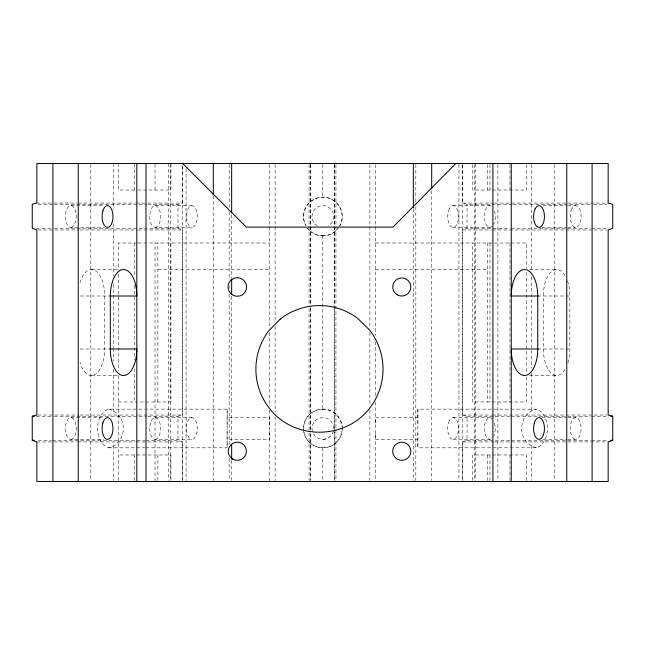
<?xml version="1.0" encoding="UTF-8"?>
<svg xmlns="http://www.w3.org/2000/svg" width="645" height="645" viewBox="0 0 645 645"><rect width="100%" height="100%" fill="white"/><g stroke="black" fill="none" stroke-linecap="round" stroke-linejoin="round"><path stroke-width="0.48" stroke-dasharray="3.23 2.42" d="M118.317 480.493L118.317 374.818M118.317 163.532L118.317 190.025L137.167 190.025M134.208 480.493L134.208 454.975M134.208 190.025L134.208 163.532M155.026 481.468L155.026 243.012M155.026 190.025L155.026 163.532M157.864 480.493L157.864 454.975M157.864 401.988L157.864 243.012M170.925 480.493L170.925 454.975L118.317 454.975M170.925 243.012L170.925 401.988L138.086 401.988M170.925 163.532L170.925 190.025L138.086 190.025M182.559 481.468L182.559 441.93L177.972 440.285L177.972 416.267L182.559 415.033L182.559 229.967L177.972 228.33L147.826 228.33M177.972 228.33L177.972 204.304L182.559 203.07L182.559 163.532M145.722 447.824L227.121 447.824L227.121 431.295M227.121 425.668L227.121 409.14L145.722 409.14M269.513 431.295L269.513 439.342L227.121 439.342M269.513 425.668L269.513 417.613L227.121 417.613M375.487 433.916L375.487 439.342L417.879 439.342M375.487 423.047L375.487 417.613L417.879 417.613M417.879 423.475L417.879 409.14L536.455 409.14C550.999 414.171 550.999 442.793 536.455 447.824L417.879 447.824L417.879 433.488M512.251 204.304L467.028 204.304L462.441 203.07L462.441 163.532M462.441 480.485L462.441 441.93L467.028 440.285L467.028 416.267L462.441 415.033L462.441 229.967L467.028 228.33L510.243 228.33M467.028 228.33L467.028 204.304M108.545 409.14C128.258 413.937 128.258 443.026 108.545 447.824C94.001 442.793 94.001 414.171 108.545 409.14L144.722 409.14M536.455 447.824C516.742 443.026 516.742 413.937 536.455 409.14M322.871 409.14L317.864 409.801A19.342 19.269 90 0 0 317.856 447.178L322.871 447.824A19.366 19.294 -90 0 0 342.229 428.482A19.366 19.294 -90 0 0 322.871 409.115M322.871 439.342L325.677 438.979M36.838 203.07L77.037 203.07M78.045 203.07L135.329 203.07M136.337 203.07L182.559 203.07M462.441 203.07L493.594 203.07M494.594 203.07L566.955 203.07M567.963 203.07L608.162 203.07M38.281 204.304L53.358 204.304M54.357 204.304L146.818 204.304M147.826 204.304L177.972 204.304M513.259 204.304L592.65 204.304M593.658 204.304L606.719 204.304M70.821 205.658L103.563 205.658M155.171 205.658L191.888 205.658M453.113 205.658L489.829 205.658M542.977 205.658L566.786 205.658M567.777 205.658L575.719 205.658M70.821 227.379A10.86 5.434 90 0 0 75.521 211.084A10.86 5.434 90 0 0 66.112 211.084A10.86 5.434 90 0 0 70.821 227.379L104.555 227.379M155.171 227.387A10.868 5.434 90 0 0 159.879 211.084A10.868 5.434 90 0 0 150.462 211.084A10.868 5.434 90 0 0 155.171 227.387L191.888 227.387A10.868 5.434 90 0 0 196.596 211.084A10.868 5.434 90 0 0 187.187 211.084A10.868 5.434 90 0 0 191.888 227.387M453.113 227.387L489.829 227.387M541.977 227.379L566.786 227.379M567.777 227.379L575.719 227.379M36.273 228.33L53.358 228.33M54.357 228.33L146.818 228.33M511.243 228.33L590.643 228.33M591.642 228.33L608.727 228.33M37.845 229.967L79.045 229.967M80.053 229.967L137.337 229.967M138.344 229.967L182.559 229.967M462.441 229.967L491.579 229.967M492.587 229.967L564.947 229.967M565.955 229.967L607.155 229.967M137.167 243.012L118.317 243.012L118.317 270.182M138.086 243.012L269.513 243.012M375.487 243.012L526.683 243.012L526.683 268.167M91.445 269.513L118.551 269.513M157.864 269.513L269.513 269.513M375.487 269.513L487.338 269.513M529.513 269.513L556.619 269.513M80.206 296.007L109.319 296.007M537.737 296.007L564.843 296.007M565.85 296.007L569.866 296.007L569.866 348.993A26.493 13.247 90 0 1 567.471 364.191M80.206 348.993L109.319 348.993M537.737 348.993L564.843 348.993M565.85 348.993L569.866 348.993M91.445 375.487L118.551 375.487M529.513 375.487L556.619 375.487M118.317 401.988L137.167 401.988M37.845 415.033L79.045 415.033M80.053 415.033L137.337 415.033M138.344 415.033L182.559 415.033M462.441 415.033L491.579 415.033M492.587 415.033L564.947 415.033M565.955 415.033L607.155 415.033M36.273 416.267L53.358 416.267M54.357 416.267L146.818 416.267M147.826 416.267L177.972 416.267M467.028 416.267L510.243 416.267M511.243 416.267L590.643 416.267M591.642 416.267L608.727 416.267M70.821 417.621L104.555 417.621M155.171 417.621L191.888 417.621M453.113 417.621L489.829 417.621M541.977 417.621L566.786 417.621M567.777 417.621L575.719 417.621M70.821 439.342A10.86 5.434 90 0 0 75.521 423.047A10.86 5.434 90 0 0 66.112 423.047A10.86 5.434 90 0 0 70.821 439.342L103.563 439.342M155.171 439.342A10.86 5.434 90 0 0 159.871 423.047A10.86 5.434 90 0 0 150.47 423.047A10.86 5.434 90 0 0 155.171 439.342L191.888 439.342A10.86 5.434 90 0 0 196.596 423.047A10.86 5.434 90 0 0 187.187 423.047A10.86 5.434 90 0 0 191.888 439.342M453.113 439.342L489.829 439.342M542.977 439.342L566.786 439.342M567.777 439.342L575.719 439.342A10.86 5.434 90 0 0 580.419 423.047A10.86 5.434 90 0 0 571.01 423.047A10.86 5.434 90 0 0 575.719 439.342M38.281 440.285L51.342 440.285M52.35 440.285L144.811 440.285M145.81 440.285L177.972 440.285M467.028 440.285L510.243 440.285M511.243 440.285L590.643 440.285M591.642 440.285L606.719 440.285M36.838 441.93L77.037 441.93M78.045 441.93L135.329 441.93M136.337 441.93L182.559 441.93M462.441 441.93L493.594 441.93M494.594 441.93L566.955 441.93M567.963 441.93L608.162 441.93M108.545 447.824L144.722 447.824M322.871 235.86L317.864 235.199A19.342 19.269 90 0 1 307.504 228.306A19.342 19.342 0 0 0 338.214 228.298A19.366 19.294 -90 0 1 322.871 235.885M554.216 164.531L554.216 480.469M531.528 164.531L531.528 271.94M531.528 276.963L531.528 349.235M531.528 350.235L531.528 368.303M531.528 373.326L531.528 411.47M531.528 445.493L531.528 480.469M526.683 164.507L526.683 190.025L472.664 190.025L472.664 164.507M526.683 272.19L526.683 372.81M526.683 376.833L526.683 401.988L472.664 401.988L472.664 243.012M526.683 480.493L526.683 454.975L472.664 454.975L472.664 480.493M509.977 164.507L509.977 190.025M509.977 243.012L509.977 401.988M509.977 454.975L509.977 480.493M497.892 164.531L497.892 480.469M489.974 164.507L489.974 190.025M489.974 243.012L489.974 401.988M489.974 454.975L489.974 480.493M487.338 164.507L487.338 190.025M487.338 243.012L487.338 401.988M487.338 454.975L487.338 480.493M475.244 163.532L475.244 480.469M474.535 164.531L474.535 481.468M462.296 164.531L462.296 480.469M458.934 164.531L458.934 480.469M431.699 190.694L431.699 480.469M417.879 409.14L417.879 447.824M415.823 164.531L415.823 202.772M415.823 206.795L415.823 480.469M413.348 208.803L413.348 480.469M375.487 164.531L375.487 335.577M375.487 341.616L375.487 396.957M375.487 401.988L375.487 481.468M369.883 164.531L369.883 328.539M369.883 332.562L369.883 406.011M369.883 410.035L369.883 480.469M335.948 164.531L335.948 481.468M334.715 164.531L334.715 480.469M334.312 164.531L334.312 307.407M334.312 308.415L334.312 431.166M334.312 432.166L334.312 480.469M322.5 164.523L322.5 197.225M322.5 235.812L322.5 409.188M322.5 447.775L322.5 480.477M310.688 164.531L310.688 306.399M310.688 307.407L310.688 430.159M310.688 434.182L310.688 480.469M310.285 164.531L310.285 304.392M310.285 308.415L310.285 432.166M310.285 433.174L310.285 480.469M309.052 164.531L309.052 304.392M309.052 308.415L309.052 480.469M275.117 164.531L275.117 321.492M275.117 326.523L275.117 412.05M275.117 417.081L275.117 480.469M269.513 164.531L269.513 328.539M269.513 332.562L269.513 406.011M269.513 410.035L269.513 481.468M231.652 214.841L231.652 278.229M231.652 296.337L231.652 442.228M231.652 460.345L231.652 480.469M229.177 164.531L229.177 207.803M229.177 211.826L229.177 280.244M229.177 286.275L229.177 288.291M229.177 294.33L229.177 444.244M229.177 458.329L229.177 480.469M227.121 409.14L227.121 447.824M213.302 195.725L213.302 480.469M186.066 168.563L186.066 480.469M182.704 165.539L182.704 480.469M170.465 164.531L170.465 480.469M168.571 163.532L168.571 480.469M134.208 243.012L134.208 276.221M134.208 285.275L134.208 359.725M134.208 368.779L134.208 401.988M118.317 274.206L118.317 370.794M113.472 163.532L113.472 209.706M113.472 223.759L113.472 275.955M113.472 283.985L113.472 347.228M113.472 348.227L113.472 361.281M113.472 369.311L113.472 411.47M113.472 445.493L113.472 480.469M90.784 164.531L90.784 480.469M564.956 369.585A26.493 13.247 90 0 1 550.911 372.907A26.493 13.247 90 0 1 543.372 348.993L543.372 296.007A26.493 13.247 -90 0 1 550.911 272.093A26.493 13.247 -90 0 1 564.956 275.415M567.471 280.809A26.493 13.247 -90 0 1 569.866 296.007M79.972 282.76A26.493 13.247 90 0 1 94.871 270.416A26.493 13.247 90 0 1 104.692 296.007L104.692 348.993A26.493 13.247 90 0 1 94.871 374.584A26.493 13.247 90 0 1 79.972 362.24M492.546 225.927A10.868 5.434 90 0 1 484.443 217.937A10.868 5.434 90 0 1 491.232 206.021M494.538 211.084A10.868 5.434 90 0 1 493.667 224.202M317.437 225.927A10.868 10.868 0 0 1 314.542 209.536A10.868 10.868 0 0 1 331.191 209.536A10.868 10.868 0 0 1 328.297 225.927M312.373 431.295A10.868 10.868 0 0 1 324.757 417.783A10.868 10.868 0 0 1 331.772 434.714A10.868 10.868 0 0 1 313.462 433.916M491.232 438.971A10.86 5.434 90 0 1 484.443 427.063A10.86 5.434 90 0 1 492.546 419.073M494.53 423.047A10.86 5.434 90 0 1 493.667 436.165M342.213 428.482A19.342 19.342 0 0 1 313.688 445.501A19.342 19.342 0 0 1 312.244 412.316A19.342 19.342 0 0 1 342.132 426.797M339.617 226.193A19.342 19.342 0 0 0 323.29 197.185A19.342 19.342 0 0 0 305.714 225.452A19.342 19.269 90 0 1 317.856 197.822L322.871 197.177A19.366 19.294 -90 0 1 339.641 226.202M449.275 208.835A10.868 5.434 90 0 0 451.71 227.016A10.868 5.434 90 0 0 458.361 213.705A10.868 5.434 90 0 0 449.275 208.835M449.275 420.798A10.86 5.434 90 0 0 451.71 438.971A10.86 5.434 90 0 0 458.361 425.668A10.86 5.434 90 0 0 449.275 420.798M571.873 208.835A10.86 5.434 90 0 0 574.308 227.016A10.86 5.434 90 0 0 580.968 213.705A10.86 5.434 90 0 0 571.873 208.835"/><path stroke-width="0.97" d="M32.25 440.285L32.25 416.267L36.838 415.033L36.838 229.967L32.25 228.33L32.25 204.304L36.838 203.07L36.838 163.532L608.162 163.532L608.162 203.07L612.75 204.304L612.75 228.33L608.162 229.967L608.162 415.033L612.75 416.267L612.75 440.285L608.162 441.93L608.162 481.468L36.838 481.468L36.838 441.93L32.25 440.285L34.258 440.285M455.797 163.532L393.047 227.121L246.261 227.121L182.704 163.532M109.715 296.007L136.821 296.007A26.493 13.247 90 0 0 123.574 269.513A26.493 13.247 90 0 0 110.327 296.007L110.327 348.993A26.493 13.247 90 0 0 123.574 375.487A26.493 13.247 90 0 0 136.821 348.993L109.715 348.993M538.349 296.007L511.243 296.007A26.493 13.247 -90 0 1 524.49 269.513A26.493 13.247 -90 0 1 537.737 296.007L537.737 348.993A26.493 13.247 90 0 1 524.49 375.487A26.493 13.247 90 0 1 511.243 348.993L538.349 348.993M32.25 416.267L34.258 416.267M610.742 416.267L612.75 416.267M610.742 440.285L612.75 440.285M592.102 163.532L592.102 481.468M566.762 163.532L566.762 481.468M511.243 163.532L511.243 481.468M492.885 163.532L492.885 481.468M431.699 163.532L431.699 188.687M413.348 163.532L413.348 207.803M231.652 163.532L231.652 212.834M231.652 279.237L231.652 294.33M231.652 444.244L231.652 459.337M213.302 163.532L213.302 194.717M145.996 163.532L145.996 481.468M136.821 163.532L136.821 481.468M78.239 163.532L78.239 481.468M52.898 163.532L52.898 481.468M280.14 319.186L268.554 331.062A63.573 63.573 0 0 0 269.497 408.462C294.233 440.624 346.413 439.995 370.359 407.229A63.573 63.573 0 0 0 369.416 329.837L357.54 318.243A63.573 63.573 0 0 0 280.14 319.186M230.749 293.556A9.272 9.272 0 0 0 246.261 289.395A9.272 9.272 0 0 0 234.909 278.035A9.272 9.272 0 0 0 230.749 293.556M232.772 459.119A9.07 9.07 0 0 0 246.374 451.266A9.07 9.07 0 0 0 232.772 443.413A9.07 9.07 0 0 0 232.772 459.119M397.256 294.813A9.03 9.03 0 0 0 410.8 286.993A9.03 9.03 0 0 0 397.256 279.18A9.03 9.03 0 0 0 397.256 294.813M395.353 457.684A9.07 9.07 0 0 0 410.534 453.612A9.07 9.07 0 0 0 399.424 442.502A9.07 9.07 0 0 0 395.353 457.684M102.821 211.084A10.86 5.434 90 0 0 107.53 227.379A10.86 5.434 90 0 0 112.23 211.084A10.86 5.434 90 0 0 102.821 211.084M102.821 423.047A10.86 5.434 90 0 0 107.53 439.342A10.86 5.434 90 0 0 112.23 423.047A10.86 5.434 90 0 0 102.821 423.047M535.165 208.835A10.86 5.434 90 0 0 537.599 227.016A10.86 5.434 90 0 0 544.251 213.705A10.86 5.434 90 0 0 535.165 208.835M534.302 423.047A10.86 5.434 90 0 0 539.002 439.342A10.86 5.434 90 0 0 543.711 423.047A10.86 5.434 90 0 0 534.302 423.047"/></g></svg>
